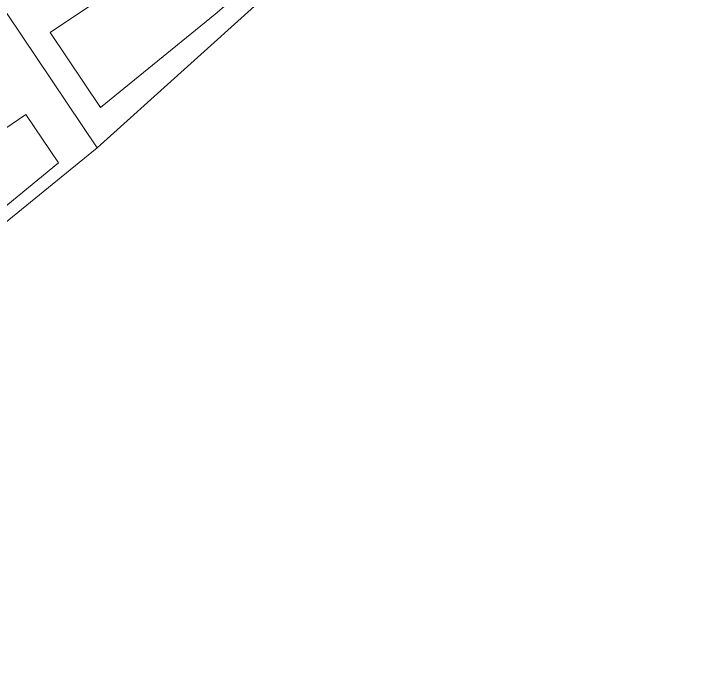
# Model space of a CAD drawing. Extents: x 253736 to 255979, y 477184 to 479215.
# Drawn here: x 255562.3 to 255862.5, y 478083.1 to 478373.4 of the extents above; entities that cross this region are included whole.
import ezdxf

# ---------------------------------------------------------------- set-up
doc = ezdxf.new("R2010")
doc.units = 0
for name, color, linetype, lineweight in [('bp-b5-bomenstruiken', 8, 'Continuous', 18), ('kd-bs-opnamedtmgrens', 8, 'Continuous', 18), ('og-bs-hoogtelijn', 8, 'Continuous', 18), ('og-bs-hulpgeometrie', 8, 'Continuous', 18)]:
    doc.layers.add(name, color=color, linetype=linetype, lineweight=lineweight)

# ---------------------------------------------------------------- blocks, each defined once
blk = doc.blocks.new('RW1 Buren totaal_ACAD_1_FMEBLOCK179')
at = {"layer": 'bp-b5-bomenstruiken'}
for points in [[(145.42, 41.82, 26.19), (-19.91, -92.79, 24.59), (-31.99, -94.67, 24.71), (-57.84, -97.4, 24.51), (-77.19, -100.36, 24.59), (-82.5, -100.67, 24.59), (-86.34, -100.21, 24.58), (-90.44, -99.07, 24.56), (-98.26, -97.12, 24.52), (-104.99, -95.88, 24.6), (-109.48, -94.96, 24.55), (-113.68, -93.47, 24.51), (-116.77, -91.83, 24.42), (-121.06, -89.13, 24.36), (-125.88, -84.76, 24.38), (-133.15, -77.19, 24.43), (-145.42, -67.04, 24.43), (-145.37, -66.54, 24.42), (-143.6, -65.09, 24.42), (-138.47, -61.58, 24.49), (-115.68, -46.63, 24.62), (-99.94, -36.4, 24.86), (-91.1, -30.42, 25.4), (-70.01, -16.22, 25.46), (-52.26, -4.53, 25.5), (-27.92, 11.95, 25.45), (-6.94, 26.06, 25.33), (17.44, 42.4, 25.28), (38.61, 56.3, 25.36), (64.64, 74.04, 25.35), (91.36, 91.31, 25.42), (105.97, 100.67, 25.43)], [(40.74, -38.33, 26.38), (41.63, -37.71, 26.23), (42.73, -36.8, 25.88), (44.04, -35.5, 25.74), (45.62, -32.7, 25.76), (46.03, -28.93, 25.77), (45.14, -25.75, 25.81), (42.44, -22.86, 25.88), (37.89, -20.83, 25.91), (33.38, -19.35, 26.04), (29.6, -19.48, 26.09), (25.38, -19.81, 26.07), (23.08, -20.82, 26.02), (21.58, -25.3, 26.03), (22.34, -28.75, 26.02), (23.19, -31.09, 26.24), (25.25, -33.54, 26.52), (28, -35.11, 26.74), (32.35, -37.08, 26.54), (35.79, -38.06, 26.47), (37.72, -38.28, 26.51)]]:
    blk.add_polyline3d(points, close=True, dxfattribs=at)
blk = doc.blocks.new('Deel_d28hz')
at = {"layer": 'kd-bs-opnamedtmgrens'}
blk.add_polyline3d([(255598.915, 478314.542, 26.187), (255433.589, 478179.939, 24.588), (255429.881, 478176.914, 23.409), (255427.405, 478174.896, 23.286), (255425.522, 478173.359, 24.402), (255424.773, 478172.748, 24.495), (255354.552, 478119.011, 24.996), (255353.233, 478118.014, 25.875), (255352.93, 478117.798, 25.941), (255336.379, 478105.992, 25.938), (255334.992, 478105.002, 26.02), (255333.252, 478103.76, 26.047), (255333.038, 478103.608, 26.034), (255330.879, 478102.068, 26.086), (255330.597, 478101.866, 26.101), (255328.302, 478100.229, 26.159), (255325.969, 478098.565, 26.083), (255325.282, 478098.075, 26.047), (255323.284, 478096.65, 26.09), (255323.112, 478096.527, 26.112), (255321.568, 478095.426, 26.05), (255320.038, 478094.335, 25.866), (255304.354, 478083.146, 35.387)], dxfattribs=at)
at = {"layer": 'og-bs-hoogtelijn'}
blk.add_polyline3d([(255557.539, 478360.674, 26.007), (255514.165, 478331.095, 26.052), (255493.345, 478316.897, 26.259), (255456.465, 478291.746, 25.605), (255420.03, 478266.899, 25.443), (255383.596, 478242.053, 25.485), (255326.632, 478203.206, 24.819), (255359.371, 478187.186, 24.69), (255409.684, 478221.498, 24.996), (255430.504, 478235.696, 25.521), (255475.613, 478266.459, 26.178), (255524.192, 478299.588, 26.091), (255567.573, 478329.168, 26.244), (255581.891, 478307.998, 26.313), (255529.844, 478265.235, 26.283), (255498.492, 478235.27, 25.8), (255465.665, 478213.613, 25.668), (255419.299, 478182.688, 24.648)], dxfattribs=at)
at = {"layer": 'og-bs-hulpgeometrie'}
blk.add_polyline3d([(255598.915, 478314.542, 26.187), (255559.474, 478373.396, 25.431), (255558.79, 478374.417, 24.327), (255558.275, 478375.186, 24.321), (255557.355, 478376.559, 25.284), (255500.311, 478461.679, 25.284), (255500.042, 478462.081, 25.182), (255498.841, 478463.874, 23.736), (255498.228, 478464.788, 23.715), (255497.305, 478466.165, 24.912)], dxfattribs=at)
at = {"layer": 'bp-b5-bomenstruiken'}
blk.add_blockref('RW1 Buren totaal_ACAD_1_FMEBLOCK179', (255453.4995, 478272.7255), dxfattribs=at)

msp = doc.modelspace()

# ---------------------------------------------------------------- linework, layer by layer
at = {"layer": 'bp-b5-bomenstruiken'}
msp.add_polyline3d([(255709.042, 478413.836, 26.159), (255598.915, 478314.542, 26.187), (255559.474, 478373.396, 25.431)], dxfattribs=at)
at = {"layer": 'kd-bs-opnamedtmgrens'}
msp.add_polyline3d([(255598.915, 478314.542, 26.187), (255709.042, 478413.836, 26.159), (255709.893, 478414.647, 25.28), (255710.661, 478415.38, 25.937), (255711.325, 478416.013, 26), (255714.32, 478418.87, 25.979), (255715.243, 478419.75, 25.973), (255715.985, 478420.459, 25.544), (255716.739, 478421.179, 25.79), (255717.269, 478421.684, 25.775), (255798.669, 478501.854, 25.564), (255799.111, 478502.296, 25.568), (255799.998, 478503.184, 24.632), (255800.674, 478503.86, 24.674), (255801.706, 478504.892, 25.718), (255802.109, 478505.296, 25.682), (255862.522, 478563.932, 26.068)], dxfattribs=at)
at = {"layer": 'og-bs-hoogtelijn'}
msp.add_polyline3d([(255573.336, 478517.961, 25.766), (255646.165, 478587.657, 25.85), (255666.867, 478544.398, 25.613), (255603.995, 478488.443, 25.82), (255639.051, 478454.802, 26.093), (255679.097, 478484.651, 25.79), (255691.748, 478441.077, 25.928), (255578.358, 478365.084, 25.886), (255600.405, 478332.189, 26.27), (255650.628, 478373.24, 25.919), (255697.993, 478413.669, 26.21)], dxfattribs=at)

# ---------------------------------------------------------------- block references
at = {"linetype": 'ByBlock'}
msp.add_blockref('Deel_d28hz', (0, 0), dxfattribs=at)
msp.add_blockref('Deel_d28hz', (0, 0), dxfattribs=at)

doc.saveas('drawing.dxf')
